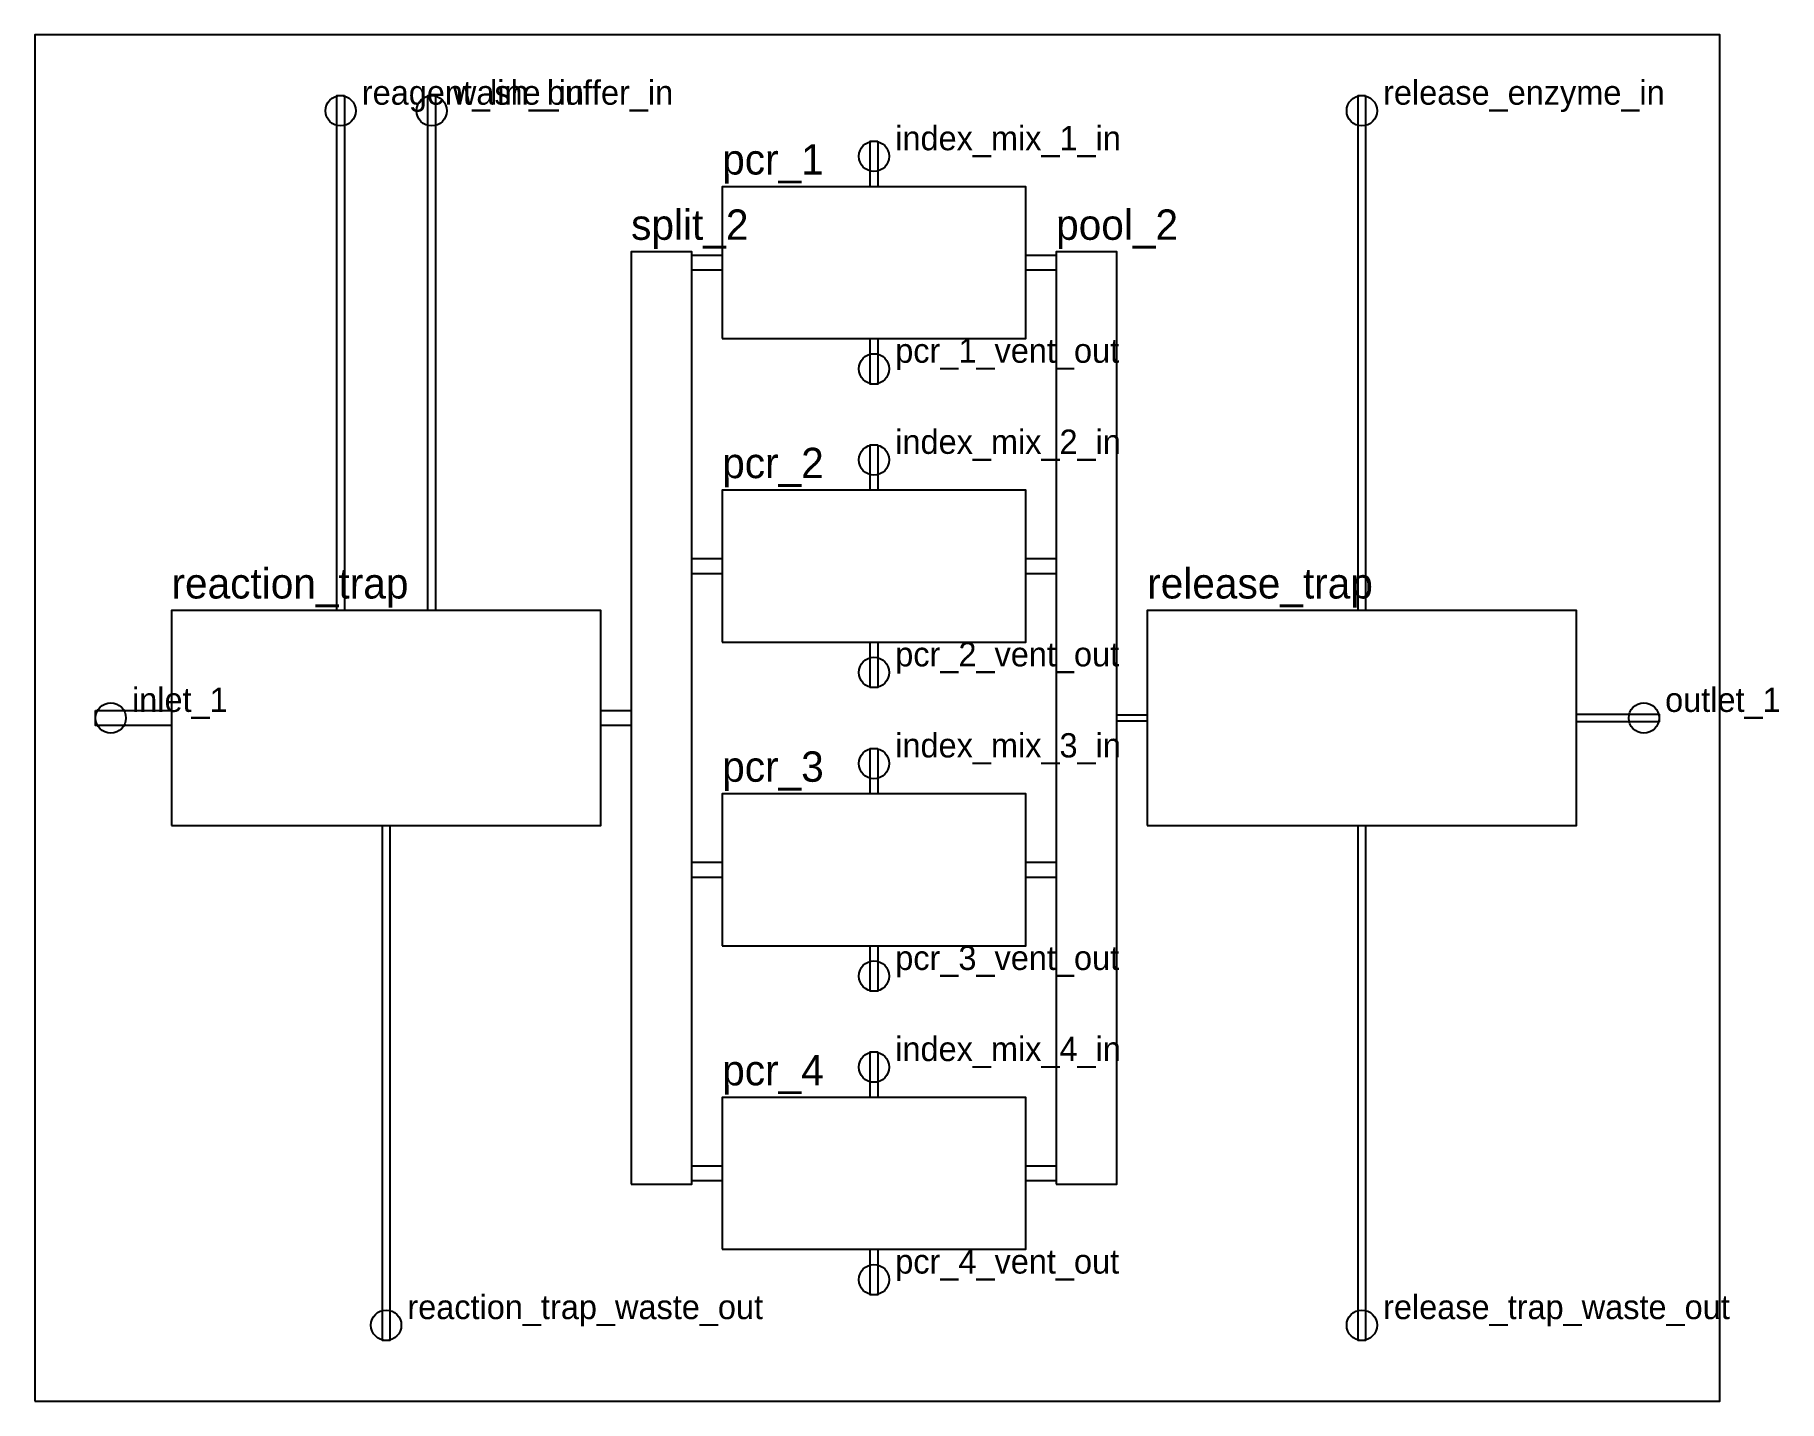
# Model space of a CAD drawing. Header units: millimetres. Extents: x 0 to 57.5, y 0 to 45.
import ezdxf

# ---------------------------------------------------------------- set-up
doc = ezdxf.new("R2010")
doc.units = ezdxf.units.MM
for name, color, linetype in [('CHAMBERS', 5, 'CONTINUOUS'), ('CHANNELS', 1, 'CONTINUOUS'), ('LABELS', 8, 'CONTINUOUS'), ('OUTLINE', 7, 'CONTINUOUS'), ('PORTS', 3, 'CONTINUOUS')]:
    doc.layers.add(name, color=color, linetype=linetype)

msp = doc.modelspace()

# ---------------------------------------------------------------- linework, layer by layer
at = {"layer": 'CHAMBERS'}
for points in [[(22.64, 35), (32.64, 35), (32.64, 40), (22.64, 40)], [(19.64, 7.15), (21.64, 7.15), (21.64, 37.85), (19.64, 37.85)], [(33.64, 7.15), (35.64, 7.15), (35.64, 37.85), (33.64, 37.85)], [(22.64, 25), (32.64, 25), (32.64, 30), (22.64, 30)], [(4.5, 18.9644), (18.6422, 18.9644), (18.6422, 26.0356), (4.5, 26.0356)], [(36.6401, 18.9644), (50.7822, 18.9644), (50.7822, 26.0356), (36.6401, 26.0356)], [(22.64, 15), (32.64, 15), (32.64, 20), (22.64, 20)], [(22.64, 5), (32.64, 5), (32.64, 10), (22.64, 10)]]:
    msp.add_lwpolyline(points, close=True, dxfattribs=at)
at = {"layer": 'CHANNELS'}
for points in [[(10.195, 43), (10.195, 26.0355), (9.945, 26.0355), (9.945, 43)], [(13.195, 43), (13.195, 26.0355), (12.945, 26.0355), (12.945, 43)], [(43.835, 43), (43.835, 26.0355), (43.585, 26.0355), (43.585, 43)], [(27.765, 41.5), (27.765, 40), (27.515, 40), (27.515, 41.5)], [(21.64, 37.75), (22.64, 37.75), (22.64, 37.25), (21.64, 37.25)], [(32.64, 37.75), (33.64, 37.75), (33.64, 37.25), (32.64, 37.25)], [(27.765, 35), (27.765, 33.5), (27.515, 33.5), (27.515, 35)], [(27.765, 31.5), (27.765, 30), (27.515, 30), (27.515, 31.5)], [(21.64, 27.75), (22.64, 27.75), (22.64, 27.25), (21.64, 27.25)], [(32.64, 27.75), (33.64, 27.75), (33.64, 27.25), (32.64, 27.25)], [(27.765, 25), (27.765, 23.5), (27.515, 23.5), (27.515, 25)], [(2, 22.75), (4.5, 22.75), (4.5, 22.25), (2, 22.25)], [(18.6421, 22.75), (19.64, 22.75), (19.64, 22.25), (18.6421, 22.25)], [(35.64, 22.6), (36.64, 22.6), (36.64, 22.4), (35.64, 22.4)], [(50.7821, 22.625), (53.5, 22.625), (53.5, 22.375), (50.7821, 22.375)], [(27.765, 21.5), (27.765, 20), (27.515, 20), (27.515, 21.5)], [(11.695, 18.9645), (11.695, 2), (11.445, 2), (11.445, 18.9645)], [(43.835, 18.9645), (43.835, 2), (43.585, 2), (43.585, 18.9645)], [(21.64, 17.75), (22.64, 17.75), (22.64, 17.25), (21.64, 17.25)], [(32.64, 17.75), (33.64, 17.75), (33.64, 17.25), (32.64, 17.25)], [(27.765, 15), (27.765, 13.5), (27.515, 13.5), (27.515, 15)], [(27.765, 11.5), (27.765, 10), (27.515, 10), (27.515, 11.5)], [(21.64, 7.75), (22.64, 7.75), (22.64, 7.25), (21.64, 7.25)], [(32.64, 7.75), (33.64, 7.75), (33.64, 7.25), (32.64, 7.25)], [(27.765, 5), (27.765, 3.5), (27.515, 3.5), (27.515, 5)]]:
    msp.add_lwpolyline(points, close=True, dxfattribs=at)
at = {"layer": 'OUTLINE'}
msp.add_lwpolyline([(0, 0), (55.5, 0), (55.5, 45), (0, 45)], close=True, dxfattribs=at)
at = {"layer": 'PORTS'}
for centre in [(10.07, 42.5), (13.07, 42.5), (43.71, 42.5), (27.64, 41), (27.64, 34), (27.64, 31), (27.64, 24), (2.5, 22.5), (53, 22.5), (27.64, 21), (27.64, 14), (27.64, 11), (27.64, 4), (11.57, 2.5), (43.71, 2.5)]:
    msp.add_circle(centre, 0.5, dxfattribs=at)

# ---------------------------------------------------------------- texts
at = {"layer": 'LABELS'}
for s, height, p in [('reagent_line_in', 0.8, (10.77, 42.7)), ('wash_buffer_in', 0.8, (13.77, 42.7)), ('release_enzyme_in', 0.8, (44.41, 42.7)), ('index_mix_1_in', 0.8, (28.34, 41.2)), ('pcr_1', 1, (22.64, 40.4)), ('split_2', 1, (19.64, 38.25)), ('pool_2', 1, (33.64, 38.25)), ('pcr_1_vent_out', 0.8, (28.34, 34.2)), ('index_mix_2_in', 0.8, (28.34, 31.2)), ('pcr_2', 1, (22.64, 30.4)), ('reaction_trap', 1, (4.5, 26.4355)), ('release_trap', 1, (36.6401, 26.4355)), ('pcr_2_vent_out', 0.8, (28.34, 24.2)), ('inlet_1', 0.8, (3.2, 22.7)), ('outlet_1', 0.8, (53.7, 22.7)), ('index_mix_3_in', 0.8, (28.34, 21.2)), ('pcr_3', 1, (22.64, 20.4)), ('pcr_3_vent_out', 0.8, (28.34, 14.2)), ('index_mix_4_in', 0.8, (28.34, 11.2)), ('pcr_4', 1, (22.64, 10.4)), ('pcr_4_vent_out', 0.8, (28.34, 4.2)), ('reaction_trap_waste_out', 0.8, (12.27, 2.7)), ('release_trap_waste_out', 0.8, (44.41, 2.7))]:
    msp.add_text(s, height=height, dxfattribs=at).set_placement(p)

doc.saveas('drawing.dxf')
